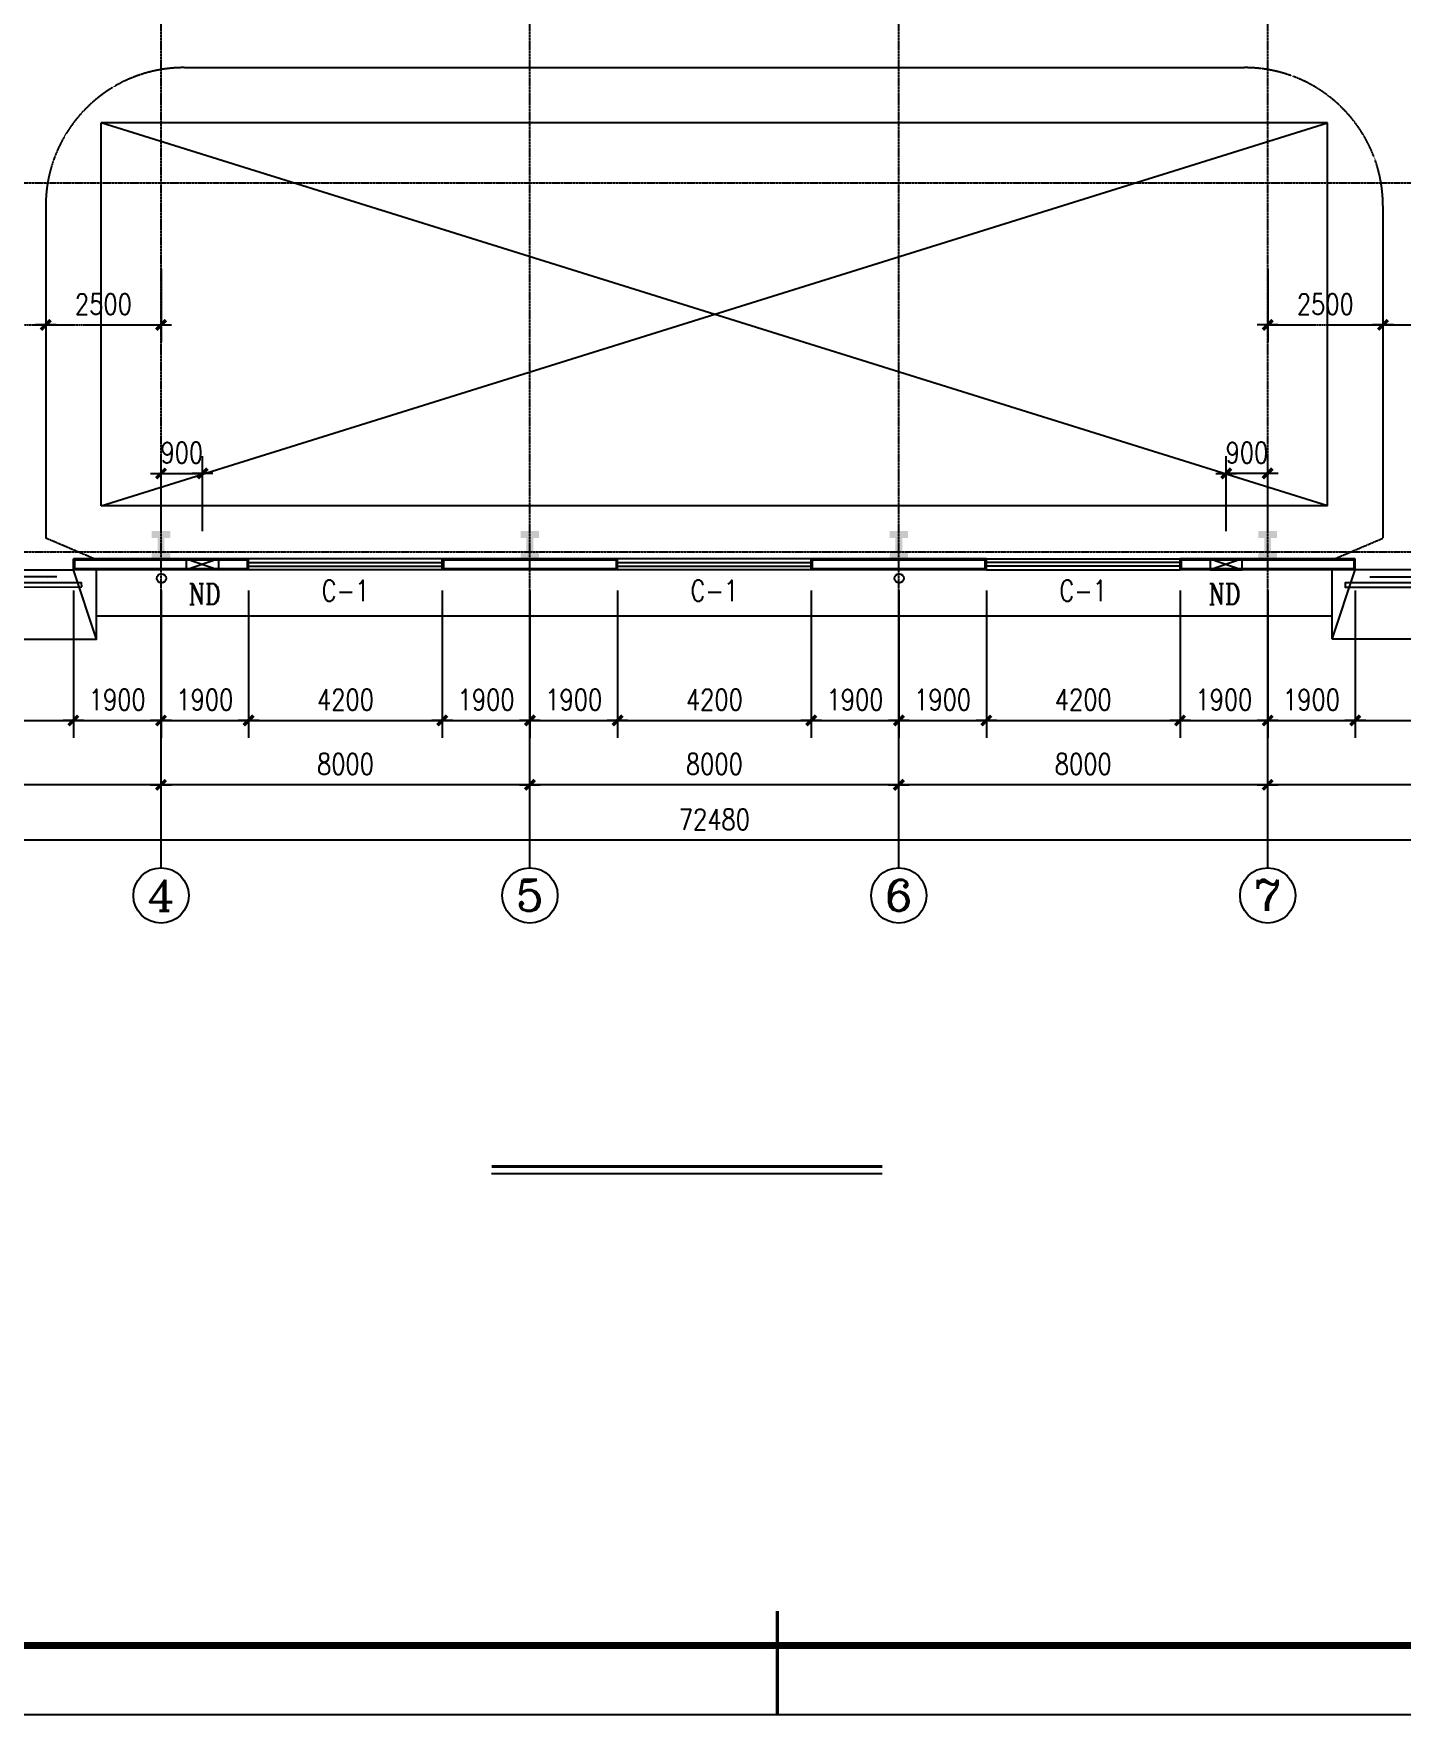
# Model space of a CAD drawing. Header units: millimetres. Extents: x 2509 to 128734, y 2492 to 91667.
# Drawn here: x 49457 to 79119, y 2492 to 38977 of the extents above; entities that cross this region are included whole.
import ezdxf
from ezdxf.enums import TextEntityAlignment as Align

# ---------------------------------------------------------------- set-up
doc = ezdxf.new("R2010")
doc.units = ezdxf.units.MM
for name, pattern in [('CENTER', [50.8, 31.75, -6.35, 6.35, -6.35]), ('DASH', [0.35, 0.25, -0.1]), ('DOTE', [2.42, 2, -0.2, 0.02, -0.2])]:
    doc.linetypes.add(name, pattern=pattern)
for name, color, linetype in [('AXIS', 3, 'Continuous'), ('AXIS_TEXT', 7, 'Continuous'), ('COLUMN', 7, 'Continuous'), ('DOTE', 1, 'DOTE'), ('GROUND', 2, 'Continuous'), ('PUB_DIM', 3, 'Continuous'), ('PUB_TEXT', 7, 'Continuous'), ('PUB_WALL', 255, 'Continuous'), ('ROAD', 5, 'DASH'), ('STAIR', 2, 'Continuous'), ('TQ', 9, 'Continuous'), ('WALL', 4, 'Continuous'), ('WINDOW', 41, 'Continuous'), ('WINDOW_TEXT', 7, 'Continuous')]:
    doc.layers.add(name, color=color, linetype=linetype)
doc.styles.add('_SIMPLEX', font='SIMPLEX.shx', dxfattribs={"width": 0.8})
doc.styles.add('COMPLEX', font='COMPLEX')
doc.styles.add('DIM_FONT', font='SIMPLEX.shx', dxfattribs={"width": 0.8})
doc.styles.add('SIMPLEX', font='SIMPLEX.SHX')
doc.dimstyles.new('AXIS150', dxfattribs={"dimscale": 1.5, "dimtxt": 300, "dimasz": 1, "dimexe": 250, "dimexo": 300, "dimgap": 150, "dimtad": 1, "dimdec": 0, "dimzin": 0, "dimdsep": 46, "dimtxsty": 'DIM_FONT', "dimblk": '_DIMX', "dimcen": 2.5, "dimse1": 1, "dimse2": 1, "dimclrt": 7, "dimadec": 0, "dimazin": 0, "dimtfac": 1, "dimtdec": 0, "dimtix": 1, "dimtmove": 2, "dimatfit": 3, "dimldrblk": '_DIMX', "dimfxl": 1, "dimtolj": 1, "dimtzin": 0, "dimarcsym": 0})
doc.dimstyles.new('DIMN150', dxfattribs={"dimscale": 1.5, "dimtxt": 300, "dimasz": 1, "dimexe": 250, "dimexo": 300, "dimgap": 150, "dimtad": 1, "dimdec": 0, "dimzin": 0, "dimdsep": 46, "dimtxsty": 'DIM_FONT', "dimblk": '_DIMX', "dimcen": 2.5, "dimclrt": 7, "dimadec": 0, "dimazin": 0, "dimtfac": 1, "dimtdec": 0, "dimtix": 1, "dimtmove": 2, "dimatfit": 3, "dimldrblk": '_DIMX', "dimfxl": 1, "dimtolj": 1, "dimtzin": 0, "dimarcsym": 0})

# ---------------------------------------------------------------- blocks, each defined once
blk = doc.blocks.new('_ARROW')
blk.add_solid([(0, 0), (-1, 0.1), (-1, -0.1)])
blk = doc.blocks.new('_A24YPB')
for points in [[(-0.0475, 0.1208), (-0.0475, 0.1001), (-0.5475, 0.1001), (-0.5474, 0.1208)], [(0.5477, 0.1207), (0.5476, 0.1), (0.0477, 0.1), (0.0477, 0.1208)]]:
    blk.add_lwpolyline(points, close=True)
at = {"linetype": 'CENTER'}
for points in [[(-0.419, 0.069), (-0.1762, 0.069)], [(0.419, 0.069), (0.1762, 0.069)]]:
    blk.add_lwpolyline(points, dxfattribs=at)
at = {"linetype": 'CENTER', "yscale": 0.04761904761899995, "zscale": 0.04761904761899995, "rotation": 180}
for p, xscale in [((-0.419, 0.069), 0.04761904761899995), ((0.419, 0.069), -0.04761904761899995)]:
    blk.add_blockref('_ARROW', p, dxfattribs=dict(at, xscale=xscale))
blk = doc.blocks.new('_DIMX')
blk.add_line((-150, 0), (150, 0))
at = {"const_width": 50}
blk.add_lwpolyline([(-70, -70), (70, 70)], dxfattribs=at)
blk = doc.blocks.new('*D23')
at = {"layer": 'DEFPOINTS', "color": 0, "linetype": 'CENTER', "transparency": 16777216}
for p in [(87949, -298132), (90949, -298132), (90949, -299801)]:
    blk.add_point(p, dxfattribs=at)
at = {"layer": 'PUB_DIM', "color": 0, "linetype": 'CENTER', "lineweight": -2, "transparency": 16777216}
for p, q in [((87949, -298582), (87949, -300176)), ((90949, -298582), (90949, -300176)), ((87950, -299801), (90947, -299801))]:
    blk.add_line(p, q, dxfattribs=at)
at = {"layer": 'PUB_DIM', "color": 0, "linetype": 'CENTER', "lineweight": -2, "transparency": 16777216, "xscale": 1.5, "yscale": 1.5, "zscale": 1.5, "rotation": 180}
blk.add_blockref('_DIMX', (87949, -299801), dxfattribs=at)
at = {"layer": 'PUB_DIM', "color": 0, "linetype": 'CENTER', "lineweight": -2, "transparency": 16777216, "xscale": 1.5, "yscale": 1.5, "zscale": 1.5}
blk.add_blockref('_DIMX', (90949, -299801), dxfattribs=at)
at = {"layer": 'PUB_DIM', "color": 7, "linetype": 'CENTER', "transparency": 16777216, "insert": (89449, -299351), "char_height": 450, "attachment_point": 5, "style": 'DIM_FONT'}
blk.add_mtext('\\A1;3000', dxfattribs=at)
blk = doc.blocks.new('*D22')
at = {"layer": 'DEFPOINTS', "color": 0, "linetype": 'CENTER', "transparency": 16777216}
for p in [(85449, -298132), (87949, -298132), (87949, -299801)]:
    blk.add_point(p, dxfattribs=at)
at = {"layer": 'PUB_DIM', "color": 0, "linetype": 'CENTER', "lineweight": -2, "transparency": 16777216}
for p, q in [((85449, -298582), (85449, -300176)), ((87949, -298582), (87949, -300176)), ((85450, -299801), (87947, -299801))]:
    blk.add_line(p, q, dxfattribs=at)
at = {"layer": 'PUB_DIM', "color": 0, "linetype": 'CENTER', "lineweight": -2, "transparency": 16777216, "xscale": 1.5, "yscale": 1.5, "zscale": 1.5, "rotation": 180}
blk.add_blockref('_DIMX', (85449, -299801), dxfattribs=at)
at = {"layer": 'PUB_DIM', "color": 0, "linetype": 'CENTER', "lineweight": -2, "transparency": 16777216, "xscale": 1.5, "yscale": 1.5, "zscale": 1.5}
blk.add_blockref('_DIMX', (87949, -299801), dxfattribs=at)
at = {"layer": 'PUB_DIM', "color": 7, "linetype": 'CENTER', "transparency": 16777216, "insert": (86699, -299351), "char_height": 450, "attachment_point": 5, "style": 'DIM_FONT'}
blk.add_mtext('\\A1;2500', dxfattribs=at)
blk = doc.blocks.new('*D21')
at = {"layer": 'DEFPOINTS', "color": 0, "linetype": 'CENTER', "transparency": 16777216}
for p in [(58949, -298132), (61449, -298132), (61449, -299801)]:
    blk.add_point(p, dxfattribs=at)
at = {"layer": 'PUB_DIM', "color": 0, "linetype": 'CENTER', "lineweight": -2, "transparency": 16777216}
for p, q in [((58949, -298582), (58949, -300176)), ((61449, -298582), (61449, -300176)), ((58950, -299801), (61447, -299801))]:
    blk.add_line(p, q, dxfattribs=at)
at = {"layer": 'PUB_DIM', "color": 0, "linetype": 'CENTER', "lineweight": -2, "transparency": 16777216, "xscale": 1.5, "yscale": 1.5, "zscale": 1.5, "rotation": 180}
blk.add_blockref('_DIMX', (58949, -299801), dxfattribs=at)
at = {"layer": 'PUB_DIM', "color": 0, "linetype": 'CENTER', "lineweight": -2, "transparency": 16777216, "xscale": 1.5, "yscale": 1.5, "zscale": 1.5}
blk.add_blockref('_DIMX', (61449, -299801), dxfattribs=at)
at = {"layer": 'PUB_DIM', "color": 7, "linetype": 'CENTER', "transparency": 16777216, "insert": (60199, -299351), "char_height": 450, "attachment_point": 5, "style": 'DIM_FONT'}
blk.add_mtext('\\A1;2500', dxfattribs=at)
blk = doc.blocks.new('*D19')
at = {"layer": 'DEFPOINTS', "color": 0, "linetype": 'CENTER', "transparency": 16777216}
for p in [(55949, -298132), (58949, -298132), (58949, -299801)]:
    blk.add_point(p, dxfattribs=at)
at = {"layer": 'PUB_DIM', "color": 0, "linetype": 'CENTER', "lineweight": -2, "transparency": 16777216}
for p, q in [((55949, -298582), (55949, -300176)), ((58949, -298582), (58949, -300176)), ((55950, -299801), (58947, -299801))]:
    blk.add_line(p, q, dxfattribs=at)
at = {"layer": 'PUB_DIM', "color": 0, "linetype": 'CENTER', "lineweight": -2, "transparency": 16777216, "xscale": 1.5, "yscale": 1.5, "zscale": 1.5, "rotation": 180}
blk.add_blockref('_DIMX', (55949, -299801), dxfattribs=at)
at = {"layer": 'PUB_DIM', "color": 0, "linetype": 'CENTER', "lineweight": -2, "transparency": 16777216, "xscale": 1.5, "yscale": 1.5, "zscale": 1.5}
blk.add_blockref('_DIMX', (58949, -299801), dxfattribs=at)
at = {"layer": 'PUB_DIM', "color": 7, "linetype": 'CENTER', "transparency": 16777216, "insert": (57449, -299351), "char_height": 450, "attachment_point": 5, "style": 'DIM_FONT'}
blk.add_mtext('\\A1;3000', dxfattribs=at)
blk = doc.blocks.new('*D13')
at = {"layer": 'DEFPOINTS', "color": 0, "transparency": 16777216}
for p in [(84549, -303021), (84549, -304722), (85449, -304722)]:
    blk.add_point(p, dxfattribs=at)
at = {"layer": 'PUB_DIM', "color": 0, "lineweight": -2, "transparency": 16777216}
for p, q in [((84549, -304272), (84549, -302646)), ((85449, -304272), (85449, -302646)), ((84547, -303021), (84546, -303021)), ((85449, -303021), (84549, -303021)), ((85450, -303021), (85452, -303021))]:
    blk.add_line(p, q, dxfattribs=at)
at = {"layer": 'PUB_DIM', "color": 0, "lineweight": -2, "transparency": 16777216, "xscale": 1.5, "yscale": 1.5, "zscale": 1.5}
blk.add_blockref('_DIMX', (84549, -303021), dxfattribs=at)
at = {"layer": 'PUB_DIM', "color": 0, "lineweight": -2, "transparency": 16777216, "xscale": 1.5, "yscale": 1.5, "zscale": 1.5, "rotation": 180}
blk.add_blockref('_DIMX', (85449, -303021), dxfattribs=at)
at = {"layer": 'PUB_DIM', "color": 7, "transparency": 16777216, "insert": (84999, -302571), "char_height": 450, "attachment_point": 5, "style": 'DIM_FONT'}
blk.add_mtext('\\A1;900', dxfattribs=at)
blk = doc.blocks.new('*D12')
at = {"layer": 'DEFPOINTS', "color": 0, "transparency": 16777216}
for p in [(62349, -303021), (61449, -304722), (62349, -304722)]:
    blk.add_point(p, dxfattribs=at)
at = {"layer": 'PUB_DIM', "color": 0, "lineweight": -2, "transparency": 16777216}
for p, q in [((61449, -304272), (61449, -302646)), ((62349, -304272), (62349, -302646)), ((61447, -303021), (61446, -303021)), ((61449, -303021), (62349, -303021)), ((62350, -303021), (62352, -303021))]:
    blk.add_line(p, q, dxfattribs=at)
at = {"layer": 'PUB_DIM', "color": 0, "lineweight": -2, "transparency": 16777216, "xscale": 1.5, "yscale": 1.5, "zscale": 1.5}
blk.add_blockref('_DIMX', (61449, -303021), dxfattribs=at)
at = {"layer": 'PUB_DIM', "color": 0, "lineweight": -2, "transparency": 16777216, "xscale": 1.5, "yscale": 1.5, "zscale": 1.5, "rotation": 180}
blk.add_blockref('_DIMX', (62349, -303021), dxfattribs=at)
at = {"layer": 'PUB_DIM', "color": 7, "transparency": 16777216, "insert": (61899, -302571), "char_height": 450, "attachment_point": 5, "style": 'DIM_FONT'}
blk.add_mtext('\\A1;900', dxfattribs=at)
blk = doc.blocks.new('*D73')
at = {"layer": 'AXIS', "color": 0, "lineweight": -2, "transparency": 16777216}
blk.add_line((61447, -309772), (53450, -309772), dxfattribs=at)
at = {"layer": 'DEFPOINTS', "color": 0, "transparency": 16777216}
for p in [(53449, -305572), (61449, -305572), (53449, -309772)]:
    blk.add_point(p, dxfattribs=at)
at = {"layer": 'AXIS', "color": 0, "lineweight": -2, "transparency": 16777216, "xscale": 1.5, "yscale": 1.5, "zscale": 1.5, "rotation": 180}
blk.add_blockref('_DIMX', (53449, -309772), dxfattribs=at)
at = {"layer": 'AXIS', "color": 0, "lineweight": -2, "transparency": 16777216, "xscale": 1.5, "yscale": 1.5, "zscale": 1.5}
blk.add_blockref('_DIMX', (61449, -309772), dxfattribs=at)
at = {"layer": 'AXIS', "color": 7, "transparency": 16777216, "insert": (57449, -309322), "char_height": 450, "attachment_point": 5, "style": 'DIM_FONT'}
blk.add_mtext('\\A1;8000', dxfattribs=at)
blk = doc.blocks.new('*D72')
at = {"layer": 'AXIS', "color": 0, "lineweight": -2, "transparency": 16777216}
for p, q in [((37209, -306022), (37209, -311347)), ((109689, -306022), (109689, -311347)), ((109687, -310972), (37210, -310972))]:
    blk.add_line(p, q, dxfattribs=at)
at = {"layer": 'DEFPOINTS', "color": 0, "transparency": 16777216}
for p in [(37209, -305572), (109689, -305572), (37209, -310972)]:
    blk.add_point(p, dxfattribs=at)
at = {"layer": 'AXIS', "color": 0, "lineweight": -2, "transparency": 16777216, "xscale": 1.5, "yscale": 1.5, "zscale": 1.5, "rotation": 180}
blk.add_blockref('_DIMX', (37209, -310972), dxfattribs=at)
at = {"layer": 'AXIS', "color": 0, "lineweight": -2, "transparency": 16777216, "xscale": 1.5, "yscale": 1.5, "zscale": 1.5}
blk.add_blockref('_DIMX', (109689, -310972), dxfattribs=at)
at = {"layer": 'AXIS', "color": 7, "transparency": 16777216, "insert": (73449, -310522), "char_height": 450, "attachment_point": 5, "style": 'DIM_FONT'}
blk.add_mtext('\\A1;72480', dxfattribs=at)
blk = doc.blocks.new('*D70')
at = {"layer": 'DEFPOINTS', "color": 0, "transparency": 16777216}
for p in [(55349, -305112), (59549, -305112), (59549, -308377)]:
    blk.add_point(p, dxfattribs=at)
at = {"layer": 'PUB_DIM', "color": 0, "lineweight": -2, "transparency": 16777216}
for p, q in [((55349, -305562), (55349, -308752)), ((59549, -305562), (59549, -308752)), ((55350, -308377), (59547, -308377))]:
    blk.add_line(p, q, dxfattribs=at)
at = {"layer": 'PUB_DIM', "color": 0, "lineweight": -2, "transparency": 16777216, "xscale": 1.5, "yscale": 1.5, "zscale": 1.5, "rotation": 180}
blk.add_blockref('_DIMX', (55349, -308377), dxfattribs=at)
at = {"layer": 'PUB_DIM', "color": 0, "lineweight": -2, "transparency": 16777216, "xscale": 1.5, "yscale": 1.5, "zscale": 1.5}
blk.add_blockref('_DIMX', (59549, -308377), dxfattribs=at)
at = {"layer": 'PUB_DIM', "color": 7, "transparency": 16777216, "insert": (57449, -307927), "char_height": 450, "attachment_point": 5, "style": 'DIM_FONT'}
blk.add_mtext('\\A1;4200', dxfattribs=at)
blk = doc.blocks.new('*D53')
at = {"layer": 'AXIS', "color": 0, "lineweight": -2, "transparency": 16777216}
blk.add_line((77447, -309772), (69450, -309772), dxfattribs=at)
at = {"layer": 'DEFPOINTS', "color": 0, "transparency": 16777216}
for p in [(69449, -305572), (77449, -305572), (69449, -309772)]:
    blk.add_point(p, dxfattribs=at)
at = {"layer": 'AXIS', "color": 0, "lineweight": -2, "transparency": 16777216, "xscale": 1.5, "yscale": 1.5, "zscale": 1.5, "rotation": 180}
blk.add_blockref('_DIMX', (69449, -309772), dxfattribs=at)
at = {"layer": 'AXIS', "color": 0, "lineweight": -2, "transparency": 16777216, "xscale": 1.5, "yscale": 1.5, "zscale": 1.5}
blk.add_blockref('_DIMX', (77449, -309772), dxfattribs=at)
at = {"layer": 'AXIS', "color": 7, "transparency": 16777216, "insert": (73449, -309322), "char_height": 450, "attachment_point": 5, "style": 'DIM_FONT'}
blk.add_mtext('\\A1;8000', dxfattribs=at)
blk = doc.blocks.new('*D52')
at = {"layer": 'DEFPOINTS', "color": 0, "transparency": 16777216}
for p in [(75549, -305112), (77449, -305112), (77449, -308377)]:
    blk.add_point(p, dxfattribs=at)
at = {"layer": 'PUB_DIM', "color": 0, "lineweight": -2, "transparency": 16777216}
for p, q in [((75549, -305562), (75549, -308752)), ((77449, -305562), (77449, -308752)), ((75550, -308377), (77447, -308377))]:
    blk.add_line(p, q, dxfattribs=at)
at = {"layer": 'PUB_DIM', "color": 0, "lineweight": -2, "transparency": 16777216, "xscale": 1.5, "yscale": 1.5, "zscale": 1.5, "rotation": 180}
blk.add_blockref('_DIMX', (75549, -308377), dxfattribs=at)
at = {"layer": 'PUB_DIM', "color": 0, "lineweight": -2, "transparency": 16777216, "xscale": 1.5, "yscale": 1.5, "zscale": 1.5}
blk.add_blockref('_DIMX', (77449, -308377), dxfattribs=at)
at = {"layer": 'PUB_DIM', "color": 7, "transparency": 16777216, "insert": (76499, -307927), "char_height": 450, "attachment_point": 5, "style": 'DIM_FONT'}
blk.add_mtext('\\A1;1900', dxfattribs=at)
blk = doc.blocks.new('*D51')
at = {"layer": 'AXIS', "color": 0, "lineweight": -2, "transparency": 16777216}
blk.add_line((69447, -309772), (61450, -309772), dxfattribs=at)
at = {"layer": 'DEFPOINTS', "color": 0, "transparency": 16777216}
for p in [(61449, -305572), (69449, -305572), (61449, -309772)]:
    blk.add_point(p, dxfattribs=at)
at = {"layer": 'AXIS', "color": 0, "lineweight": -2, "transparency": 16777216, "xscale": 1.5, "yscale": 1.5, "zscale": 1.5, "rotation": 180}
blk.add_blockref('_DIMX', (61449, -309772), dxfattribs=at)
at = {"layer": 'AXIS', "color": 0, "lineweight": -2, "transparency": 16777216, "xscale": 1.5, "yscale": 1.5, "zscale": 1.5}
blk.add_blockref('_DIMX', (69449, -309772), dxfattribs=at)
at = {"layer": 'AXIS', "color": 7, "transparency": 16777216, "insert": (65449, -309322), "char_height": 450, "attachment_point": 5, "style": 'DIM_FONT'}
blk.add_mtext('\\A1;8000', dxfattribs=at)
blk = doc.blocks.new('_WBLK')
for p, q in [((-0.5, 0.5), (0.5, 0.5)), ((0.5, 0.1667), (-0.5, 0.1667)), ((0.5, -0.1667), (-0.5, -0.1667)), ((-0.5, -0.5), (0.5, -0.5))]:
    blk.add_line(p, q)
at = {"layer": 'WINDOW_TEXT', "style": 'SIMPLEX', "flags": 9}
blk.add_attdef('A', text='', height=1, dxfattribs=at).set_placement((0, 1.5), align=Align.MIDDLE)
blk = doc.blocks.new('*D50')
at = {"layer": 'DEFPOINTS', "color": 0, "transparency": 16777216}
for p in [(63349, -305112), (67549, -305112), (67549, -308377)]:
    blk.add_point(p, dxfattribs=at)
at = {"layer": 'PUB_DIM', "color": 0, "lineweight": -2, "transparency": 16777216}
for p, q in [((63349, -305562), (63349, -308752)), ((67549, -305562), (67549, -308752)), ((63350, -308377), (67547, -308377))]:
    blk.add_line(p, q, dxfattribs=at)
at = {"layer": 'PUB_DIM', "color": 0, "lineweight": -2, "transparency": 16777216, "xscale": 1.5, "yscale": 1.5, "zscale": 1.5, "rotation": 180}
blk.add_blockref('_DIMX', (63349, -308377), dxfattribs=at)
at = {"layer": 'PUB_DIM', "color": 0, "lineweight": -2, "transparency": 16777216, "xscale": 1.5, "yscale": 1.5, "zscale": 1.5}
blk.add_blockref('_DIMX', (67549, -308377), dxfattribs=at)
at = {"layer": 'PUB_DIM', "color": 7, "transparency": 16777216, "insert": (65449, -307927), "char_height": 450, "attachment_point": 5, "style": 'DIM_FONT'}
blk.add_mtext('\\A1;4200', dxfattribs=at)
blk = doc.blocks.new('_AXISO')
blk.add_circle((0, 0), 0.5)
at = {"layer": 'AXIS_TEXT', "style": 'COMPLEX', "width": 1.041667}
blk.add_attdef('A', text='', height=0.56, dxfattribs=at).set_placement((-0.25, -0.28), (0.25, -0.28), align=Align.FIT)
blk = doc.blocks.new('*D49')
at = {"layer": 'DEFPOINTS', "color": 0, "transparency": 16777216}
for p in [(59549, -305112), (61449, -305112), (61449, -308377)]:
    blk.add_point(p, dxfattribs=at)
at = {"layer": 'PUB_DIM', "color": 0, "lineweight": -2, "transparency": 16777216}
for p, q in [((59549, -305562), (59549, -308752)), ((61449, -305562), (61449, -308752)), ((59550, -308377), (61447, -308377))]:
    blk.add_line(p, q, dxfattribs=at)
at = {"layer": 'PUB_DIM', "color": 0, "lineweight": -2, "transparency": 16777216, "xscale": 1.5, "yscale": 1.5, "zscale": 1.5, "rotation": 180}
blk.add_blockref('_DIMX', (59549, -308377), dxfattribs=at)
at = {"layer": 'PUB_DIM', "color": 0, "lineweight": -2, "transparency": 16777216, "xscale": 1.5, "yscale": 1.5, "zscale": 1.5}
blk.add_blockref('_DIMX', (61449, -308377), dxfattribs=at)
at = {"layer": 'PUB_DIM', "color": 7, "transparency": 16777216, "insert": (60499, -307927), "char_height": 450, "attachment_point": 5, "style": 'DIM_FONT'}
blk.add_mtext('\\A1;1900', dxfattribs=at)
blk = doc.blocks.new('*D48')
at = {"layer": 'DEFPOINTS', "color": 0, "transparency": 16777216}
for p in [(61449, -305112), (63349, -305112), (63349, -308377)]:
    blk.add_point(p, dxfattribs=at)
at = {"layer": 'PUB_DIM', "color": 0, "lineweight": -2, "transparency": 16777216}
for p, q in [((61449, -305562), (61449, -308752)), ((63349, -305562), (63349, -308752)), ((61450, -308377), (63347, -308377))]:
    blk.add_line(p, q, dxfattribs=at)
at = {"layer": 'PUB_DIM', "color": 0, "lineweight": -2, "transparency": 16777216, "xscale": 1.5, "yscale": 1.5, "zscale": 1.5, "rotation": 180}
blk.add_blockref('_DIMX', (61449, -308377), dxfattribs=at)
at = {"layer": 'PUB_DIM', "color": 0, "lineweight": -2, "transparency": 16777216, "xscale": 1.5, "yscale": 1.5, "zscale": 1.5}
blk.add_blockref('_DIMX', (63349, -308377), dxfattribs=at)
at = {"layer": 'PUB_DIM', "color": 7, "transparency": 16777216, "insert": (62399, -307927), "char_height": 450, "attachment_point": 5, "style": 'DIM_FONT'}
blk.add_mtext('\\A1;1900', dxfattribs=at)
blk = doc.blocks.new('*D47')
at = {"layer": 'DEFPOINTS', "color": 0, "transparency": 16777216}
for p in [(69449, -305112), (71349, -305112), (71349, -308377)]:
    blk.add_point(p, dxfattribs=at)
at = {"layer": 'PUB_DIM', "color": 0, "lineweight": -2, "transparency": 16777216}
for p, q in [((69449, -305562), (69449, -308752)), ((71349, -305562), (71349, -308752)), ((69450, -308377), (71347, -308377))]:
    blk.add_line(p, q, dxfattribs=at)
at = {"layer": 'PUB_DIM', "color": 0, "lineweight": -2, "transparency": 16777216, "xscale": 1.5, "yscale": 1.5, "zscale": 1.5, "rotation": 180}
blk.add_blockref('_DIMX', (69449, -308377), dxfattribs=at)
at = {"layer": 'PUB_DIM', "color": 0, "lineweight": -2, "transparency": 16777216, "xscale": 1.5, "yscale": 1.5, "zscale": 1.5}
blk.add_blockref('_DIMX', (71349, -308377), dxfattribs=at)
at = {"layer": 'PUB_DIM', "color": 7, "transparency": 16777216, "insert": (70399, -307927), "char_height": 450, "attachment_point": 5, "style": 'DIM_FONT'}
blk.add_mtext('\\A1;1900', dxfattribs=at)
blk = doc.blocks.new('*D46')
at = {"layer": 'DEFPOINTS', "color": 0, "transparency": 16777216}
for p in [(71349, -305112), (75549, -305112), (75549, -308377)]:
    blk.add_point(p, dxfattribs=at)
at = {"layer": 'PUB_DIM', "color": 0, "lineweight": -2, "transparency": 16777216}
for p, q in [((71349, -305562), (71349, -308752)), ((75549, -305562), (75549, -308752)), ((71350, -308377), (75547, -308377))]:
    blk.add_line(p, q, dxfattribs=at)
at = {"layer": 'PUB_DIM', "color": 0, "lineweight": -2, "transparency": 16777216, "xscale": 1.5, "yscale": 1.5, "zscale": 1.5, "rotation": 180}
blk.add_blockref('_DIMX', (71349, -308377), dxfattribs=at)
at = {"layer": 'PUB_DIM', "color": 0, "lineweight": -2, "transparency": 16777216, "xscale": 1.5, "yscale": 1.5, "zscale": 1.5}
blk.add_blockref('_DIMX', (75549, -308377), dxfattribs=at)
at = {"layer": 'PUB_DIM', "color": 7, "transparency": 16777216, "insert": (73449, -307927), "char_height": 450, "attachment_point": 5, "style": 'DIM_FONT'}
blk.add_mtext('\\A1;4200', dxfattribs=at)
blk = doc.blocks.new('*D45')
at = {"layer": 'DEFPOINTS', "color": 0, "transparency": 16777216}
for p in [(67549, -305112), (69449, -305112), (69449, -308377)]:
    blk.add_point(p, dxfattribs=at)
at = {"layer": 'PUB_DIM', "color": 0, "lineweight": -2, "transparency": 16777216}
for p, q in [((67549, -305562), (67549, -308752)), ((69449, -305562), (69449, -308752)), ((67550, -308377), (69447, -308377))]:
    blk.add_line(p, q, dxfattribs=at)
at = {"layer": 'PUB_DIM', "color": 0, "lineweight": -2, "transparency": 16777216, "xscale": 1.5, "yscale": 1.5, "zscale": 1.5, "rotation": 180}
blk.add_blockref('_DIMX', (67549, -308377), dxfattribs=at)
at = {"layer": 'PUB_DIM', "color": 0, "lineweight": -2, "transparency": 16777216, "xscale": 1.5, "yscale": 1.5, "zscale": 1.5}
blk.add_blockref('_DIMX', (69449, -308377), dxfattribs=at)
at = {"layer": 'PUB_DIM', "color": 7, "transparency": 16777216, "insert": (68499, -307927), "char_height": 450, "attachment_point": 5, "style": 'DIM_FONT'}
blk.add_mtext('\\A1;1900', dxfattribs=at)
blk = doc.blocks.new('*D44')
at = {"layer": 'AXIS', "color": 0, "lineweight": -2, "transparency": 16777216}
blk.add_line((93447, -309772), (85450, -309772), dxfattribs=at)
at = {"layer": 'DEFPOINTS', "color": 0, "transparency": 16777216}
for p in [(85449, -305572), (93449, -305572), (85449, -309772)]:
    blk.add_point(p, dxfattribs=at)
at = {"layer": 'AXIS', "color": 0, "lineweight": -2, "transparency": 16777216, "xscale": 1.5, "yscale": 1.5, "zscale": 1.5, "rotation": 180}
blk.add_blockref('_DIMX', (85449, -309772), dxfattribs=at)
at = {"layer": 'AXIS', "color": 0, "lineweight": -2, "transparency": 16777216, "xscale": 1.5, "yscale": 1.5, "zscale": 1.5}
blk.add_blockref('_DIMX', (93449, -309772), dxfattribs=at)
at = {"layer": 'AXIS', "color": 7, "transparency": 16777216, "insert": (89449, -309322), "char_height": 450, "attachment_point": 5, "style": 'DIM_FONT'}
blk.add_mtext('\\A1;8000', dxfattribs=at)
blk = doc.blocks.new('*D43')
at = {"layer": 'DEFPOINTS', "color": 0, "transparency": 16777216}
for p in [(85449, -305112), (87349, -305112), (87349, -308377)]:
    blk.add_point(p, dxfattribs=at)
at = {"layer": 'PUB_DIM', "color": 0, "lineweight": -2, "transparency": 16777216}
for p, q in [((85449, -305562), (85449, -308752)), ((87349, -305562), (87349, -308752)), ((85450, -308377), (87347, -308377))]:
    blk.add_line(p, q, dxfattribs=at)
at = {"layer": 'PUB_DIM', "color": 0, "lineweight": -2, "transparency": 16777216, "xscale": 1.5, "yscale": 1.5, "zscale": 1.5, "rotation": 180}
blk.add_blockref('_DIMX', (85449, -308377), dxfattribs=at)
at = {"layer": 'PUB_DIM', "color": 0, "lineweight": -2, "transparency": 16777216, "xscale": 1.5, "yscale": 1.5, "zscale": 1.5}
blk.add_blockref('_DIMX', (87349, -308377), dxfattribs=at)
at = {"layer": 'PUB_DIM', "color": 7, "transparency": 16777216, "insert": (86399, -307927), "char_height": 450, "attachment_point": 5, "style": 'DIM_FONT'}
blk.add_mtext('\\A1;1900', dxfattribs=at)
blk = doc.blocks.new('*D42')
at = {"layer": 'AXIS', "color": 0, "lineweight": -2, "transparency": 16777216}
blk.add_line((85447, -309772), (77450, -309772), dxfattribs=at)
at = {"layer": 'DEFPOINTS', "color": 0, "transparency": 16777216}
for p in [(77449, -305572), (85449, -305572), (77449, -309772)]:
    blk.add_point(p, dxfattribs=at)
at = {"layer": 'AXIS', "color": 0, "lineweight": -2, "transparency": 16777216, "xscale": 1.5, "yscale": 1.5, "zscale": 1.5, "rotation": 180}
blk.add_blockref('_DIMX', (77449, -309772), dxfattribs=at)
at = {"layer": 'AXIS', "color": 0, "lineweight": -2, "transparency": 16777216, "xscale": 1.5, "yscale": 1.5, "zscale": 1.5}
blk.add_blockref('_DIMX', (85449, -309772), dxfattribs=at)
at = {"layer": 'AXIS', "color": 7, "transparency": 16777216, "insert": (81449, -309322), "char_height": 450, "attachment_point": 5, "style": 'DIM_FONT'}
blk.add_mtext('\\A1;8000', dxfattribs=at)
blk = doc.blocks.new('*D41')
at = {"layer": 'DEFPOINTS', "color": 0, "transparency": 16777216}
for p in [(79349, -305112), (83549, -305112), (83549, -308377)]:
    blk.add_point(p, dxfattribs=at)
at = {"layer": 'PUB_DIM', "color": 0, "lineweight": -2, "transparency": 16777216}
for p, q in [((79349, -305562), (79349, -308752)), ((83549, -305562), (83549, -308752)), ((79350, -308377), (83547, -308377))]:
    blk.add_line(p, q, dxfattribs=at)
at = {"layer": 'PUB_DIM', "color": 0, "lineweight": -2, "transparency": 16777216, "xscale": 1.5, "yscale": 1.5, "zscale": 1.5, "rotation": 180}
blk.add_blockref('_DIMX', (79349, -308377), dxfattribs=at)
at = {"layer": 'PUB_DIM', "color": 0, "lineweight": -2, "transparency": 16777216, "xscale": 1.5, "yscale": 1.5, "zscale": 1.5}
blk.add_blockref('_DIMX', (83549, -308377), dxfattribs=at)
at = {"layer": 'PUB_DIM', "color": 7, "transparency": 16777216, "insert": (81449, -307927), "char_height": 450, "attachment_point": 5, "style": 'DIM_FONT'}
blk.add_mtext('\\A1;4200', dxfattribs=at)
blk = doc.blocks.new('*D40')
at = {"layer": 'DEFPOINTS', "color": 0, "transparency": 16777216}
for p in [(77449, -305112), (79349, -305112), (79349, -308377)]:
    blk.add_point(p, dxfattribs=at)
at = {"layer": 'PUB_DIM', "color": 0, "lineweight": -2, "transparency": 16777216}
for p, q in [((77449, -305562), (77449, -308752)), ((79349, -305562), (79349, -308752)), ((77450, -308377), (79347, -308377))]:
    blk.add_line(p, q, dxfattribs=at)
at = {"layer": 'PUB_DIM', "color": 0, "lineweight": -2, "transparency": 16777216, "xscale": 1.5, "yscale": 1.5, "zscale": 1.5, "rotation": 180}
blk.add_blockref('_DIMX', (77449, -308377), dxfattribs=at)
at = {"layer": 'PUB_DIM', "color": 0, "lineweight": -2, "transparency": 16777216, "xscale": 1.5, "yscale": 1.5, "zscale": 1.5}
blk.add_blockref('_DIMX', (79349, -308377), dxfattribs=at)
at = {"layer": 'PUB_DIM', "color": 7, "transparency": 16777216, "insert": (78399, -307927), "char_height": 450, "attachment_point": 5, "style": 'DIM_FONT'}
blk.add_mtext('\\A1;1900', dxfattribs=at)
blk = doc.blocks.new('*D39')
at = {"layer": 'DEFPOINTS', "color": 0, "transparency": 16777216}
for p in [(83549, -305112), (85449, -305112), (85449, -308377)]:
    blk.add_point(p, dxfattribs=at)
at = {"layer": 'PUB_DIM', "color": 0, "lineweight": -2, "transparency": 16777216}
for p, q in [((83549, -305562), (83549, -308752)), ((85449, -305562), (85449, -308752)), ((83550, -308377), (85447, -308377))]:
    blk.add_line(p, q, dxfattribs=at)
at = {"layer": 'PUB_DIM', "color": 0, "lineweight": -2, "transparency": 16777216, "xscale": 1.5, "yscale": 1.5, "zscale": 1.5, "rotation": 180}
blk.add_blockref('_DIMX', (83549, -308377), dxfattribs=at)
at = {"layer": 'PUB_DIM', "color": 0, "lineweight": -2, "transparency": 16777216, "xscale": 1.5, "yscale": 1.5, "zscale": 1.5}
blk.add_blockref('_DIMX', (85449, -308377), dxfattribs=at)
at = {"layer": 'PUB_DIM', "color": 7, "transparency": 16777216, "insert": (84499, -307927), "char_height": 450, "attachment_point": 5, "style": 'DIM_FONT'}
blk.add_mtext('\\A1;1900', dxfattribs=at)
blk = doc.blocks.new('*D37')
at = {"layer": 'DEFPOINTS', "color": 0, "transparency": 16777216}
for p in [(87349, -305112), (91549, -305112), (91549, -308377)]:
    blk.add_point(p, dxfattribs=at)
at = {"layer": 'PUB_DIM', "color": 0, "lineweight": -2, "transparency": 16777216}
for p, q in [((87349, -305562), (87349, -308752)), ((91549, -305562), (91549, -308752)), ((87350, -308377), (91547, -308377))]:
    blk.add_line(p, q, dxfattribs=at)
at = {"layer": 'PUB_DIM', "color": 0, "lineweight": -2, "transparency": 16777216, "xscale": 1.5, "yscale": 1.5, "zscale": 1.5, "rotation": 180}
blk.add_blockref('_DIMX', (87349, -308377), dxfattribs=at)
at = {"layer": 'PUB_DIM', "color": 0, "lineweight": -2, "transparency": 16777216, "xscale": 1.5, "yscale": 1.5, "zscale": 1.5}
blk.add_blockref('_DIMX', (91549, -308377), dxfattribs=at)
at = {"layer": 'PUB_DIM', "color": 7, "transparency": 16777216, "insert": (89449, -307927), "char_height": 450, "attachment_point": 5, "style": 'DIM_FONT'}
blk.add_mtext('\\A1;4200', dxfattribs=at)
blk = doc.blocks.new('12号建筑底图')
at = {"layer": 'COLUMN'}
h = blk.add_hatch(color=256, dxfattribs=at)
h.paths.add_polyline_path([(61448.7, -304272.4), (61248.7, -304272.4), (61248.7, -304420.8), (61373.7, -304420.8), (61373.7, -304572.4), (61448.7, -304572.4)])
h.paths.add_polyline_path([(61648.7, -304272.4), (61448.7, -304272.4), (61448.7, -304572.4), (61523.7, -304572.4), (61523.7, -304422.4), (61648.7, -304422.4)])
h.paths.add_polyline_path([(61523.7, -304572.4), (61448.7, -304572.4), (61448.7, -304872.4), (61648.7, -304872.4), (61648.7, -304722.4), (61523.7, -304722.4)])
h.paths.add_polyline_path([(61448.7, -304572.4), (61373.7, -304572.4), (61373.7, -304722.4), (61248.7, -304722.4), (61248.7, -304872.4), (61448.7, -304872.4)])
h = blk.add_hatch(color=256, dxfattribs=at)
h.paths.add_polyline_path([(69448.7, -304272.4), (69248.7, -304272.4), (69248.7, -304420.8), (69373.7, -304420.8), (69373.7, -304572.4), (69448.7, -304572.4)])
h.paths.add_polyline_path([(69648.7, -304272.4), (69448.7, -304272.4), (69448.7, -304572.4), (69523.7, -304572.4), (69523.7, -304422.4), (69648.7, -304422.4)])
h.paths.add_polyline_path([(69523.7, -304572.4), (69448.7, -304572.4), (69448.7, -304872.4), (69648.7, -304872.4), (69648.7, -304722.4), (69523.7, -304722.4)])
h.paths.add_polyline_path([(69448.7, -304572.4), (69373.7, -304572.4), (69373.7, -304722.4), (69248.7, -304722.4), (69248.7, -304872.4), (69448.7, -304872.4)])
h = blk.add_hatch(color=256, dxfattribs=at)
h.paths.add_polyline_path([(77448.7, -304272.4), (77248.7, -304272.4), (77248.7, -304420.8), (77373.7, -304420.8), (77373.7, -304572.4), (77448.7, -304572.4)])
h.paths.add_polyline_path([(77648.7, -304272.4), (77448.7, -304272.4), (77448.7, -304572.4), (77523.7, -304572.4), (77523.7, -304422.4), (77648.7, -304422.4)])
h.paths.add_polyline_path([(77523.7, -304572.4), (77448.7, -304572.4), (77448.7, -304872.4), (77648.7, -304872.4), (77648.7, -304722.4), (77523.7, -304722.4)])
h.paths.add_polyline_path([(77448.7, -304572.4), (77373.7, -304572.4), (77373.7, -304722.4), (77248.7, -304722.4), (77248.7, -304872.4), (77448.7, -304872.4)])
h = blk.add_hatch(color=256, dxfattribs=at)
h.paths.add_polyline_path([(85448.7, -304272.4), (85248.7, -304272.4), (85248.7, -304420.8), (85373.7, -304420.8), (85373.7, -304572.4), (85448.7, -304572.4)])
h.paths.add_polyline_path([(85648.7, -304272.4), (85448.7, -304272.4), (85448.7, -304572.4), (85523.7, -304572.4), (85523.7, -304422.4), (85648.7, -304422.4)])
h.paths.add_polyline_path([(85523.7, -304572.4), (85448.7, -304572.4), (85448.7, -304872.4), (85648.7, -304872.4), (85648.7, -304722.4), (85523.7, -304722.4)])
h.paths.add_polyline_path([(85448.7, -304572.4), (85373.7, -304572.4), (85373.7, -304722.4), (85248.7, -304722.4), (85248.7, -304872.4), (85448.7, -304872.4)])
at = {"layer": 'DOTE'}
for p, q in [((61448.7, -305572.4), (61448.7, -255872.4)), ((69448.7, -305572.4), (69448.7, -255872.4)), ((77448.7, -305572.4), (77448.7, -255872.4)), ((85448.7, -305572.4), (85448.7, -255872.4)), ((36448.7, -296722.4), (110448.7, -296722.4)), ((36448.7, -304722.4), (110448.7, -304722.4))]:
    blk.add_line(p, q, dxfattribs=at)
at = {"layer": 'GROUND'}
for p, q in [((55348.7, -305112.4), (59548.7, -305112.4)), ((91998.7, -305112.4), (86898.7, -305112.4)), ((86848.7, -306112.4), (60048.7, -306112.4))]:
    blk.add_line(p, q, dxfattribs=at)
at = {"layer": 'PUB_DIM'}
for p, q in [((61448.7, -311572.4), (61448.7, -305572.4)), ((69448.7, -311572.4), (69448.7, -305572.4)), ((77448.7, -311572.4), (77448.7, -305572.4)), ((85448.7, -311572.4), (85448.7, -305572.4))]:
    blk.add_line(p, q, dxfattribs=at)
at = {"layer": 'PUB_TEXT'}
for p, q in [((62698.5, -304872.4), (61998.5, -305112.4)), ((61998.5, -304872.4), (62698.5, -305112.4)), ((84898.8, -304872.4), (84198.8, -305112.4)), ((84198.8, -304872.4), (84898.8, -305112.4))]:
    blk.add_line(p, q, dxfattribs=at)
for points in [[(62698.5, -305112.4), (61998.5, -305112.4), (61998.5, -304872.4), (62698.5, -304872.4)], [(84198.8, -305112.4), (84898.8, -305112.4), (84898.8, -304872.4), (84198.8, -304872.4)]]:
    blk.add_lwpolyline(points, close=True, dxfattribs=at)
for centre in [(61457.6, -305297.1), (77457.6, -305297.1)]:
    blk.add_circle(centre, 100, dxfattribs=at)
at = {"layer": 'PUB_WALL'}
for points in [[(63323.7, -304897.4, 50, 50, 0), (63323.7, -305087.4, 50, 50, 0), (59573.7, -305087.4, 50, 50, 0), (59573.7, -304897.4, 50, 50, 0)], [(71323.7, -304897.4, 50, 50, 0), (71323.7, -305087.4, 50, 50, 0), (67573.7, -305087.4, 50, 50, 0), (67573.7, -304897.4, 50, 50, 0)], [(79323.7, -304897.4, 50, 50, 0), (79323.7, -305087.4, 50, 50, 0), (75573.7, -305087.4, 50, 50, 0), (75573.7, -304897.4, 50, 50, 0)], [(87323.7, -304897.4, 50, 50, 0), (87323.7, -305087.4, 50, 50, 0), (83573.7, -305087.4, 50, 50, 0), (83573.7, -304897.4, 50, 50, 0)]]:
    blk.add_lwpolyline(points, format="xyseb", close=True, dxfattribs=at)
at = {"layer": 'ROAD', "ltscale": 2}
for p, q in [((61948.7, -294222.4), (84948.7, -294222.4)), ((58948.7, -297222.4), (58948.7, -304418.3)), ((87948.7, -297222.4), (87948.7, -304418.3)), ((59998.7, -304872.4), (58951.6, -304425.4)), ((86898.7, -304872.4), (87945.7, -304425.4))]:
    blk.add_line(p, q, dxfattribs=at)
for centre, radius, start, end in [((61948.7, -297222.4), 3000, 90, 180), ((84948.7, -297222.4), 3000, 0, 90), ((58958.7, -304418.3), 10, 180, 225)]:
    blk.add_arc(centre, radius, start, end, dxfattribs=at)
at = {"layer": 'STAIR'}
for points in [[(54848.7, -305112.4), (54848.7, -306602.4, 0.4142136), (54858.7, -306612.4), (60048.7, -306612.4), (60048.7, -305112.4)], [(92048.7, -305112.4), (92048.7, -306602.4, -0.4142136), (92038.7, -306612.4), (86858.7, -306612.4, -0.4142136), (86848.7, -306602.4), (86848.7, -305112.4)]]:
    blk.add_lwpolyline(points, format="xyb", dxfattribs=at)
for points in [[(60048.7, -306612.4), (59548.7, -305112.4)], [(86848.7, -306612.4), (87348.7, -305112.4)]]:
    blk.add_lwpolyline(points, dxfattribs=at)
at = {"layer": 'TQ', "linetype": 'Continuous', "ltscale": 2}
for p, q in [((60148.7, -303722.4), (60148.7, -295422.4)), ((86748.7, -295422.4), (60148.7, -295422.4)), ((86748.7, -303722.4), (86748.7, -295422.4))]:
    blk.add_line(p, q, dxfattribs=at)
at = {"layer": 'TQ', "linetype": 'Continuous', "ltscale": 0.05}
for p, q in [((86748.7, -303722.4), (60148.7, -295422.4)), ((60148.7, -303722.4), (86748.7, -295422.4)), ((86748.7, -303722.4), (60148.7, -303722.4))]:
    blk.add_line(p, q, dxfattribs=at)
at = {"layer": 'WALL'}
for p, q in [((59548.7, -305112.4), (59548.7, -304872.4)), ((63348.7, -304872.4), (59548.7, -304872.4)), ((63348.7, -305112.4), (63348.7, -304872.4)), ((67548.7, -305112.4), (67548.7, -304872.4)), ((71348.7, -304872.4), (67548.7, -304872.4)), ((71348.7, -305112.4), (71348.7, -304872.4)), ((75548.7, -305112.4), (75548.7, -304872.4)), ((79348.7, -304872.4), (75548.7, -304872.4)), ((79348.7, -305112.4), (79348.7, -304872.4)), ((83548.7, -305112.4), (83548.7, -304872.4)), ((87348.7, -304872.4), (83548.7, -304872.4)), ((87348.7, -305112.4), (87348.7, -304872.4)), ((63348.7, -305112.4), (59548.7, -305112.4)), ((71348.7, -305112.4), (67548.7, -305112.4)), ((79348.7, -305112.4), (75548.7, -305112.4)), ((87348.7, -305112.4), (83548.7, -305112.4))]:
    blk.add_line(p, q, dxfattribs=at)
at = {"layer": 'AXIS'}
ref = blk.add_blockref('_AXISO', (61448.7, -312172.4), dxfattribs=dict(at, xscale=1200, yscale=1200, zscale=1200))
ref.add_attrib('A', '4', dxfattribs={"layer": 'AXIS_TEXT', "height": 672, "style": 'COMPLEX', "width": 1.171875}).set_placement((61148.7, -312508.4), (61748.7, -312508.4), align=Align.FIT)
ref = blk.add_blockref('_AXISO', (69448.7, -312172.4), dxfattribs=dict(at, xscale=1200, yscale=1200, zscale=1200))
ref.add_attrib('A', '5', dxfattribs={"layer": 'AXIS_TEXT', "height": 672, "style": 'COMPLEX', "width": 1.339286}).set_placement((69148.7, -312508.4), (69748.7, -312508.4), align=Align.FIT)
ref = blk.add_blockref('_AXISO', (77448.7, -312172.4), dxfattribs=dict(at, xscale=1200, yscale=1200, zscale=1200))
ref.add_attrib('A', '6', dxfattribs={"layer": 'AXIS_TEXT', "height": 672, "style": 'COMPLEX', "width": 1.339286}).set_placement((77148.7, -312508.4), (77748.7, -312508.4), align=Align.FIT)
ref = blk.add_blockref('_AXISO', (85448.7, -312172.4), dxfattribs=dict(at, xscale=1200, yscale=1200, zscale=1200))
ref.add_attrib('A', '7', dxfattribs={"layer": 'AXIS_TEXT', "height": 672, "style": 'COMPLEX', "width": 1.339286}).set_placement((85148.7, -312508.4), (85748.7, -312508.4), align=Align.FIT)
at = {"layer": 'WINDOW'}
ref = blk.add_blockref('_A24YPB', (57427.6, -304976.2), dxfattribs=dict(at, xscale=-4200, yscale=4200, zscale=4200, rotation=180))
ref.add_attrib('A', 'TLM-1', dxfattribs={"layer": 'WINDOW_TEXT', "height": 450, "style": '_SIMPLEX', "width": 0.8, "flags": 8}).set_placement((57427.6, -304406.2), align=Align.MIDDLE)
ref = blk.add_blockref('_A24YPB', (89427.6, -304976.2), dxfattribs=dict(at, xscale=-4200, yscale=4200, zscale=4200, rotation=180))
ref.add_attrib('A', 'TLM-1', dxfattribs={"layer": 'WINDOW_TEXT', "height": 450, "style": '_SIMPLEX', "width": 0.8, "flags": 8}).set_placement((89427.6, -304406.2), align=Align.MIDDLE)
ref = blk.add_blockref('_WBLK', (65448.7, -304992.4), dxfattribs=dict(at, xscale=4200, yscale=239.9999999999999, zscale=4200, rotation=180))
ref.add_attrib('A', 'C-1', dxfattribs={"layer": 'WINDOW_TEXT', "height": 450, "style": '_SIMPLEX', "width": 0.8, "flags": 8}).set_placement((65448.7, -305562.4), align=Align.MIDDLE)
ref = blk.add_blockref('_WBLK', (73448.7, -304992.4), dxfattribs=dict(at, xscale=4200, yscale=239.9999999999999, zscale=4200, rotation=180))
ref.add_attrib('A', 'C-1', dxfattribs={"layer": 'WINDOW_TEXT', "height": 450, "style": '_SIMPLEX', "width": 0.8, "flags": 8}).set_placement((73448.7, -305562.4), align=Align.MIDDLE)
ref = blk.add_blockref('_WBLK', (81448.7, -304992.4), dxfattribs=dict(at, xscale=4200, yscale=239.9999999999999, zscale=4200))
ref.add_attrib('A', 'C-1', dxfattribs={"layer": 'WINDOW_TEXT', "height": 450, "style": '_SIMPLEX', "width": 0.8, "flags": 8}).set_placement((81448.7, -305562.4), align=Align.MIDDLE)
at = {"layer": 'AXIS_TEXT', "style": 'COMPLEX', "width": 0.736842}
blk.add_attdef('N', text='', height=900, dxfattribs=at).set_placement((122812.3, -249273.3), (123412.3, -249273.3), align=Align.FIT)
at = {"layer": 'PUB_TEXT', "style": 'COMPLEX', "width": 0.8}
for p in [(62045.8, -305859.6), (84165.9, -305859.6)]:
    blk.add_text('ND', height=450, dxfattribs=at).set_placement(p)
at = {"layer": 'AXIS'}
dim = blk.add_aligned_dim(p1=(109688.7, -305572.4), p2=(37208.7, -305572.4), distance=5400, dimstyle='DIMN150', dxfattribs=at)
dim.commit()
dim.dimension.update_dxf_attribs({"geometry": '*D72', "text_midpoint": (73448.7, -310522.4)})
for base, p1, p2, picture, middle in [((53448.7, -309772.4), (61448.7, -305572.4), (53448.7, -305572.4), '*D73', (57448.7, -309322.4)), ((61448.7, -309772.4), (69448.7, -305572.4), (61448.7, -305572.4), '*D51', (65448.7, -309322.4)), ((69448.7, -309772.4), (77448.7, -305572.4), (69448.7, -305572.4), '*D53', (73448.7, -309322.4)), ((77448.7, -309772.4), (85448.7, -305572.4), (77448.7, -305572.4), '*D42', (81448.7, -309322.4)), ((85448.7, -309772.4), (93448.7, -305572.4), (85448.7, -305572.4), '*D44', (89448.7, -309322.4))]:
    dim = blk.add_linear_dim(base=base, p1=p1, p2=p2, dimstyle='AXIS150', dxfattribs=at)
    dim.commit()
    dim.dimension.update_dxf_attribs({"geometry": picture, "text_midpoint": middle})
at = {"layer": 'PUB_DIM', "linetype": 'CENTER'}
for p1, p2, picture, middle in [((55948.7, -298132.4), (58948.7, -298132.4), '*D19', (57448.7, -299350.8)), ((58948.7, -298132.4), (61448.7, -298132.4), '*D21', (60198.7, -299350.8)), ((85448.7, -298132.4), (87948.7, -298132.4), '*D22', (86698.7, -299350.8)), ((87948.7, -298132.4), (90948.7, -298132.4), '*D23', (89448.7, -299350.8))]:
    dim = blk.add_aligned_dim(p1=p1, p2=p2, distance=-1668.4, dimstyle='DIMN150', dxfattribs=at)
    dim.commit()
    dim.dimension.update_dxf_attribs({"geometry": picture, "text_midpoint": middle})
at = {"layer": 'PUB_DIM'}
for p1, p2, distance, picture, middle in [((61448.7, -304722.4), (62348.5, -304722.4), 1701.6, '*D12', (61898.6, -302570.8)), ((85448.6, -304722.4), (84548.8, -304722.4), -1701.6, '*D13', (84998.7, -302570.8)), ((55348.7, -305112.4), (59548.7, -305112.4), -3264.2, '*D70', (57448.7, -307926.6)), ((59548.7, -305112.4), (61448.7, -305112.4), -3264.2, '*D49', (60498.7, -307926.6)), ((61448.7, -305112.4), (63348.7, -305112.4), -3264.2, '*D48', (62398.7, -307926.6)), ((63348.7, -305112.4), (67548.7, -305112.4), -3264.2, '*D50', (65448.7, -307926.6)), ((67548.7, -305112.4), (69448.7, -305112.4), -3264.2, '*D45', (68498.7, -307926.6)), ((69448.7, -305112.4), (71348.7, -305112.4), -3264.2, '*D47', (70398.7, -307926.6)), ((71348.7, -305112.4), (75548.7, -305112.4), -3264.2, '*D46', (73448.7, -307926.6)), ((75548.7, -305112.4), (77448.7, -305112.4), -3264.2, '*D52', (76498.7, -307926.6)), ((77448.7, -305112.4), (79348.7, -305112.4), -3264.2, '*D40', (78398.7, -307926.6)), ((79348.7, -305112.4), (83548.7, -305112.4), -3264.2, '*D41', (81448.7, -307926.6)), ((83548.7, -305112.4), (85448.7, -305112.4), -3264.2, '*D39', (84498.7, -307926.6)), ((85448.7, -305112.4), (87348.7, -305112.4), -3264.2, '*D43', (86398.7, -307926.6)), ((87348.7, -305112.4), (91548.7, -305112.4), -3264.2, '*D37', (89448.7, -307926.6))]:
    dim = blk.add_aligned_dim(p1=p1, p2=p2, distance=distance, dimstyle='DIMN150', dxfattribs=at)
    dim.commit()
    dim.dimension.update_dxf_attribs({"geometry": picture, "text_midpoint": middle})

msp = doc.modelspace()

# ---------------------------------------------------------------- linework, layer by layer
msp.add_lwpolyline([(2509.29, 2529.917), (128659.29, 2529.917), (128659.29, 91629.917), (2509.29, 91629.917)], close=True)
at = {"color": 0, "const_width": 150}
msp.add_lwpolyline([(6259.29, 4029.917), (127159.29, 4029.917), (127159.29, 90129.917), (6259.29, 90129.917)], close=True, dxfattribs=at)
at = {"color": 0, "const_width": 75}
msp.add_lwpolyline([(65584.29, 2529.917), (65584.29, 4779.917)], dxfattribs=at)
at = {"layer": 'PUB_TEXT', "const_width": 70}
msp.add_lwpolyline([(59386.846, 14414.005), (67859.939, 14414.005)], dxfattribs=at)
at = {"layer": 'PUB_TEXT'}
msp.add_lwpolyline([(59386.846, 14264.005), (67859.939, 14264.005)], dxfattribs=at)

# ---------------------------------------------------------------- block references
at = {"linetype": 'CENTER'}
msp.add_blockref('12号建筑底图', (-9229.066, 332462.656), dxfattribs=at)

doc.saveas('drawing.dxf')
